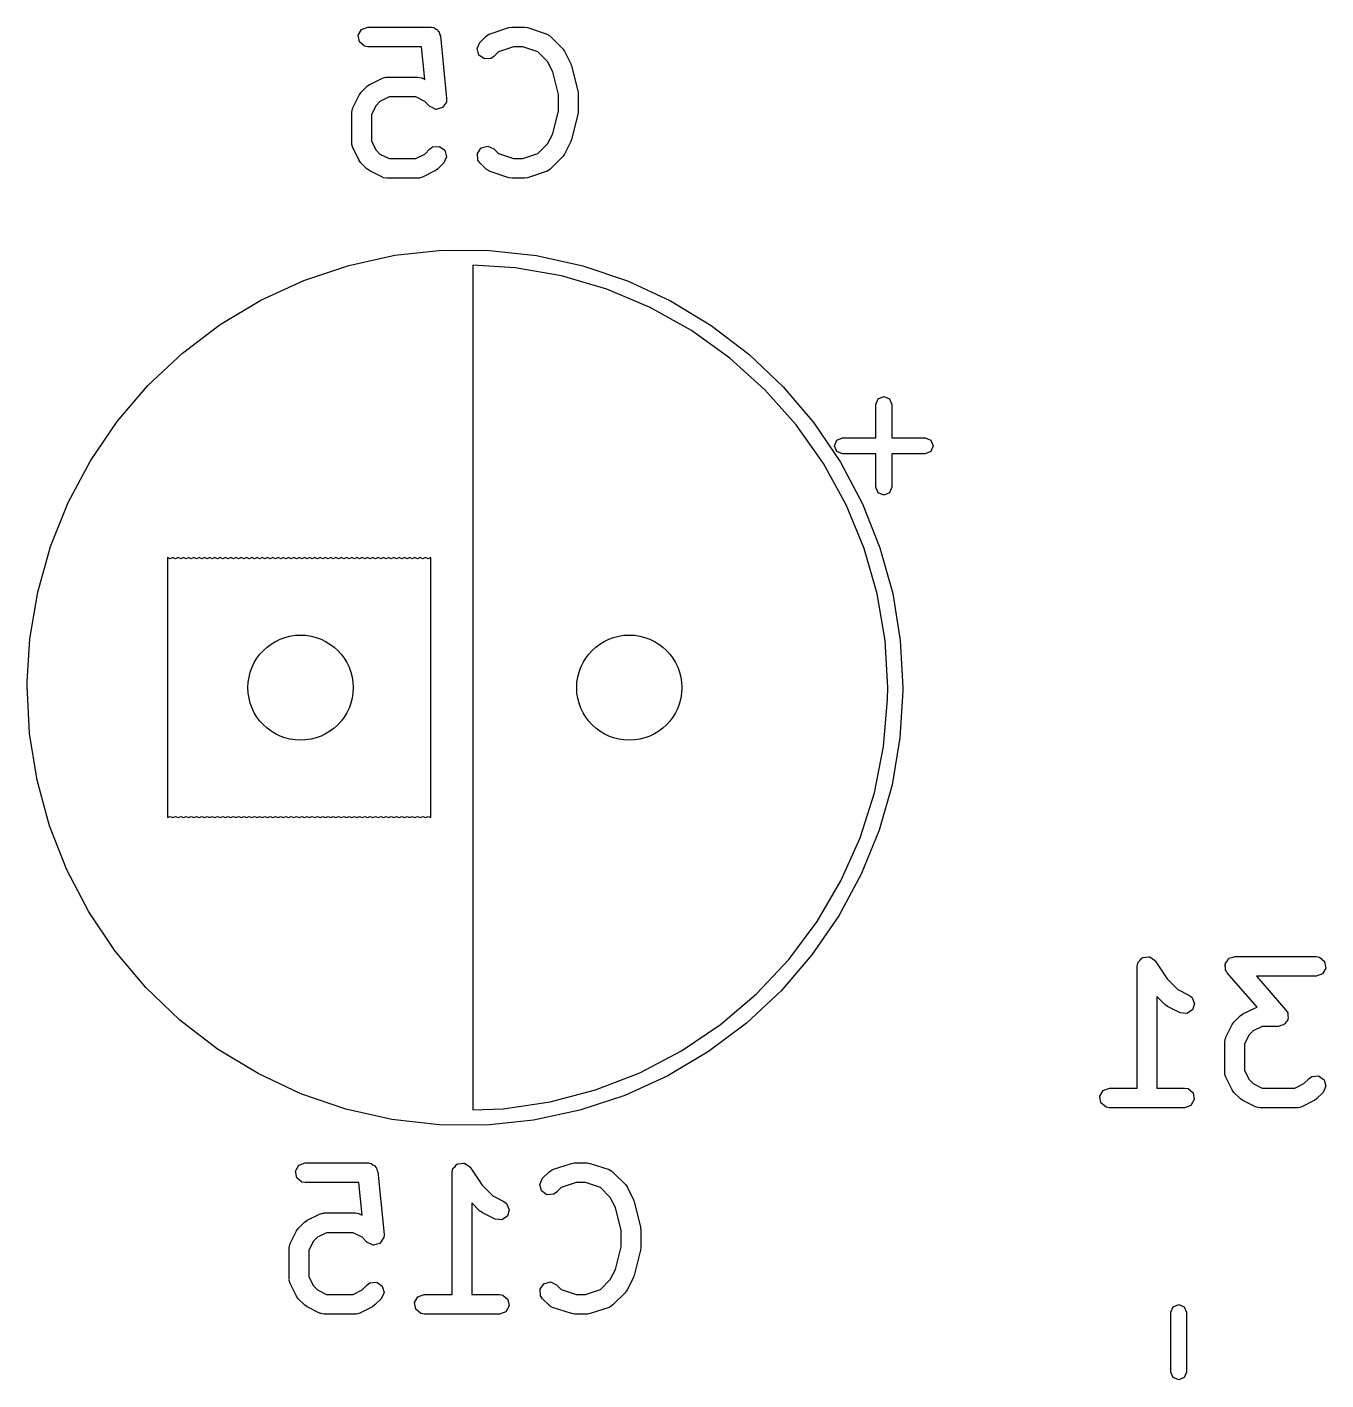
# Model space of a CAD drawing. Extents: x 62 to 228, y -146 to -46.
# Drawn here: x 180.4 to 190.28, y -94.82 to -84.54 of the extents above; entities that cross this region are included whole.
import ezdxf

# ---------------------------------------------------------------- set-up
doc = ezdxf.new("R2010")
doc.units = 0
doc.layers.add('BLACK', color=7, linetype='CONTINUOUS')

msp = doc.modelspace()

# ---------------------------------------------------------------- linework, layer by layer
at = {"layer": 'BLACK', "linetype": 'CONTINUOUS'}
for p, q in [((182.941, -84.5534), (182.989, -84.5359)), ((182.989, -84.5359), (183.465, -84.5359)), ((183.465, -84.5359), (183.469, -84.5366)), ((183.469, -84.5366), (183.471, -84.5361)), ((183.471, -84.5361), (183.474, -84.5374)), ((183.474, -84.5374), (183.491, -84.5404)), ((183.491, -84.5404), (183.503, -84.5506)), ((183.503, -84.5506), (183.518, -84.5572)), ((183.918, -84.5873), (184.061, -84.5397)), ((184.061, -84.5397), (184.083, -84.5364)), ((184.083, -84.5364), (184.085, -84.5359)), ((184.085, -84.5359), (184.18, -84.5359)), ((184.18, -84.5359), (184.202, -84.5398)), ((184.202, -84.5398), (184.203, -84.5397)), ((184.203, -84.5397), (184.346, -84.5873)), ((182.915, -84.5979), (182.941, -84.5534)), ((182.924, -84.6484), (182.915, -84.5979)), ((182.964, -84.6814), (182.924, -84.6484)), ((183.518, -84.5572), (183.522, -84.5666)), ((183.522, -84.5666), (183.53, -84.5734)), ((183.53, -84.5734), (183.533, -84.5891)), ((183.533, -84.5891), (183.54, -84.6034)), ((183.54, -84.6034), (183.588, -85.0796)), ((183.819, -84.6996), (183.841, -84.6531)), ((183.841, -84.6531), (183.889, -84.6055)), ((183.889, -84.6055), (183.91, -84.5905)), ((183.91, -84.5905), (183.914, -84.5901)), ((183.914, -84.5901), (183.918, -84.5873)), ((184.346, -84.5873), (184.369, -84.5998)), ((184.369, -84.5998), (184.372, -84.6036)), ((184.372, -84.6036), (184.376, -84.6055)), ((184.376, -84.6055), (184.471, -84.7007)), ((182.989, -84.6859), (182.964, -84.6814)), ((183.398, -84.6859), (182.989, -84.6859)), ((183.422, -84.9341), (183.398, -84.6859)), ((183.833, -84.7491), (183.819, -84.6996)), ((183.875, -84.7786), (183.833, -84.7491)), ((183.982, -84.7241), (183.947, -84.7592)), ((184.097, -84.6859), (183.982, -84.7241)), ((184.168, -84.6859), (184.097, -84.6859)), ((184.282, -84.7241), (184.168, -84.6859)), ((184.356, -84.7982), (184.282, -84.7241)), ((184.471, -84.7007), (184.484, -84.7191)), ((184.484, -84.7191), (184.485, -84.7202)), ((184.485, -84.7202), (184.533, -84.8154)), ((183.926, -84.7741), (183.875, -84.7786)), ((183.947, -84.7592), (183.926, -84.7741)), ((184.395, -84.8752), (184.356, -84.7982)), ((184.533, -84.8154), (184.536, -84.8278)), ((184.536, -84.8278), (184.538, -84.8308)), ((184.538, -84.8308), (184.586, -85.0213)), ((183.003, -84.9724), (183.099, -84.9248)), ((183.099, -84.9248), (183.124, -84.9173)), ((183.124, -84.9173), (183.128, -84.9184)), ((183.128, -84.9184), (183.132, -84.9168)), ((183.132, -84.9168), (183.37, -84.9168)), ((183.37, -84.9168), (183.396, -84.9214)), ((183.396, -84.9214), (183.399, -84.9242)), ((183.399, -84.9242), (183.404, -84.9248)), ((183.404, -84.9248), (183.422, -84.9341)), ((184.438, -85.0487), (184.395, -84.8752)), ((182.875, -85.1488), (182.922, -85.0535)), ((182.922, -85.0535), (182.936, -85.0355)), ((182.936, -85.034), (182.984, -84.9864)), ((182.936, -85.0355), (182.936, -85.034)), ((182.984, -84.9864), (183.002, -84.9736)), ((183.002, -84.9736), (183.003, -84.9724)), ((183.15, -85.0668), (183.081, -85.1011)), ((183.353, -85.0668), (183.15, -85.0668)), ((183.421, -85.1011), (183.353, -85.0668)), ((184.438, -85.1731), (184.438, -85.0487)), ((184.586, -85.0213), (184.587, -85.0362)), ((184.587, -85.0362), (184.588, -85.0395)), ((184.588, -85.0395), (184.588, -85.1823)), ((182.867, -85.1823), (182.871, -85.1567)), ((182.871, -85.1567), (182.874, -85.1532)), ((182.874, -85.1532), (182.875, -85.1488)), ((183.051, -85.1315), (183.017, -85.2)), ((183.081, -85.1011), (183.051, -85.1315)), ((183.46, -85.1401), (183.421, -85.1011)), ((183.461, -85.1403), (183.46, -85.1401)), ((183.461, -85.1408), (183.461, -85.1403)), ((183.484, -85.1511), (183.461, -85.1408)), ((183.507, -85.1618), (183.484, -85.1511)), ((183.508, -85.1619), (183.507, -85.1617)), ((183.507, -85.1617), (183.507, -85.1618)), ((183.532, -85.155), (183.508, -85.1619)), ((183.556, -85.1485), (183.532, -85.155)), ((183.557, -85.148), (183.556, -85.1481)), ((183.556, -85.1481), (183.556, -85.1485)), ((183.571, -85.1271), (183.557, -85.148)), ((183.586, -85.1065), (183.571, -85.1271)), ((183.588, -85.0796), (183.586, -85.1056)), ((183.586, -85.1056), (183.586, -85.106)), ((183.586, -85.106), (183.586, -85.1065)), ((182.867, -85.4204), (182.867, -85.1823)), ((183.017, -85.2), (183.017, -85.4027)), ((184.395, -85.3466), (184.438, -85.1731)), ((184.586, -85.2005), (184.538, -85.391)), ((184.588, -85.1823), (184.586, -85.1971)), ((184.586, -85.1971), (184.586, -85.2005)), ((184.356, -85.4236), (184.395, -85.3466)), ((182.868, -85.4246), (182.867, -85.4204)), ((182.867, -85.429), (182.868, -85.4246)), ((182.875, -85.4539), (182.867, -85.429)), ((182.922, -85.5492), (182.875, -85.4539)), ((183.017, -85.4027), (183.051, -85.4712)), ((183.051, -85.4712), (183.081, -85.5016)), ((183.421, -85.5016), (183.46, -85.4626)), ((183.46, -85.4626), (183.481, -85.4477)), ((183.481, -85.4477), (183.533, -85.4432)), ((183.533, -85.4432), (183.575, -85.4726)), ((183.575, -85.4726), (183.588, -85.5222)), ((183.822, -85.4962), (183.851, -85.4542)), ((183.851, -85.4542), (183.901, -85.4409)), ((183.901, -85.4409), (183.947, -85.4626)), ((183.947, -85.4626), (183.982, -85.4977)), ((184.282, -85.4977), (184.356, -85.4236)), ((184.533, -85.4063), (184.485, -85.5016)), ((184.538, -85.391), (184.533, -85.4028)), ((184.533, -85.4028), (184.533, -85.4063)), ((182.923, -85.5503), (182.922, -85.5492)), ((182.936, -85.5687), (182.923, -85.5503)), ((182.984, -85.6163), (182.936, -85.5687)), ((183.081, -85.5016), (183.15, -85.5359)), ((183.15, -85.5359), (183.353, -85.5359)), ((183.353, -85.5359), (183.421, -85.5016)), ((183.566, -85.5687), (183.519, -85.6163)), ((183.588, -85.5222), (183.566, -85.5687)), ((183.826, -85.5473), (183.822, -85.4962)), ((183.841, -85.5687), (183.826, -85.5473)), ((183.889, -85.6163), (183.841, -85.5687)), ((183.982, -85.4977), (184.097, -85.5359)), ((184.097, -85.5359), (184.168, -85.5359)), ((184.168, -85.5359), (184.282, -85.4977)), ((184.471, -85.5211), (184.376, -85.6163)), ((184.472, -85.5196), (184.471, -85.5211)), ((184.485, -85.5016), (184.472, -85.5196)), ((182.985, -85.617), (182.984, -85.6163)), ((183.003, -85.6303), (182.985, -85.617)), ((183.099, -85.678), (183.003, -85.6303)), ((183.103, -85.6785), (183.099, -85.678)), ((183.107, -85.6814), (183.103, -85.6785)), ((183.132, -85.6859), (183.107, -85.6814)), ((183.404, -85.678), (183.379, -85.6854)), ((183.499, -85.6303), (183.404, -85.678)), ((183.5, -85.6292), (183.499, -85.6303)), ((183.519, -85.6163), (183.5, -85.6292)), ((183.893, -85.6182), (183.889, -85.6163)), ((183.895, -85.622), (183.893, -85.6182)), ((183.918, -85.6344), (183.895, -85.622)), ((184.061, -85.682), (183.918, -85.6344)), ((184.062, -85.682), (184.061, -85.682)), ((184.085, -85.6859), (184.062, -85.682)), ((184.203, -85.682), (184.181, -85.6853)), ((184.346, -85.6344), (184.203, -85.682)), ((184.35, -85.6316), (184.346, -85.6344)), ((184.354, -85.6312), (184.35, -85.6316)), ((184.376, -85.6163), (184.354, -85.6312)), ((183.37, -85.6859), (183.132, -85.6859)), ((183.374, -85.6843), (183.37, -85.6859)), ((183.379, -85.6854), (183.374, -85.6843)), ((184.18, -85.6859), (184.085, -85.6859)), ((184.181, -85.6853), (184.18, -85.6859)), ((182.843, -86.3481), (183.195, -86.2713)), ((183.195, -86.2713), (183.553, -86.2331)), ((183.553, -86.2331), (183.913, -86.2337)), ((183.913, -86.2337), (184.271, -86.2732)), ((184.271, -86.2732), (184.623, -86.3512)), ((182.502, -86.4623), (182.843, -86.3481)), ((184.108, -86.3661), (183.787, -86.3459)), ((183.787, -86.3459), (183.787, -92.7684)), ((184.462, -86.4284), (184.108, -86.3661)), ((184.623, -86.3512), (184.964, -86.4666)), ((182.174, -86.6128), (182.502, -86.4623)), ((184.806, -86.5297), (184.462, -86.4284)), ((184.964, -86.4666), (185.291, -86.6183)), ((185.137, -86.6688), (184.806, -86.5297)), ((181.865, -86.7978), (182.174, -86.6128)), ((185.45, -86.8439), (185.137, -86.6688)), ((185.291, -86.6183), (185.599, -86.8043)), ((181.578, -87.0151), (181.865, -86.7978)), ((185.599, -86.8043), (185.886, -87.0226)), ((185.742, -87.0529), (185.45, -86.8439)), ((181.316, -87.2621), (181.578, -87.0151)), ((186.009, -87.2931), (185.742, -87.0529)), ((185.886, -87.0226), (186.147, -87.2705)), ((181.082, -87.5359), (181.316, -87.2621)), ((186.247, -87.5615), (186.009, -87.2931)), ((186.147, -87.2705), (186.38, -87.5452)), ((186.853, -87.4045), (186.87, -87.3621)), ((186.853, -87.6595), (186.853, -87.4045)), ((186.87, -87.3621), (186.913, -87.3445)), ((186.913, -87.3445), (186.955, -87.3621)), ((186.955, -87.3621), (186.973, -87.4045)), ((186.973, -87.4045), (186.973, -87.6595)), ((180.879, -87.8335), (181.082, -87.5359)), ((186.454, -87.8548), (186.247, -87.5615)), ((186.38, -87.5452), (186.582, -87.8434)), ((186.538, -87.7195), (186.555, -87.6771)), ((186.555, -87.7619), (186.538, -87.7195)), ((186.555, -87.6771), (186.598, -87.6595)), ((186.598, -87.6595), (186.853, -87.6595)), ((186.973, -87.6595), (187.228, -87.6595)), ((187.228, -87.6595), (187.27, -87.6771)), ((187.27, -87.6771), (187.288, -87.7195)), ((187.288, -87.7195), (187.27, -87.7619)), ((180.709, -88.1512), (180.879, -87.8335)), ((186.598, -87.7795), (186.555, -87.7619)), ((186.582, -87.8434), (186.75, -88.1617)), ((186.853, -87.7795), (186.598, -87.7795)), ((186.853, -88.0345), (186.853, -87.7795)), ((187.228, -87.7795), (186.973, -87.7795)), ((186.973, -87.7795), (186.973, -88.0345)), ((187.27, -87.7619), (187.228, -87.7795)), ((186.627, -88.1693), (186.454, -87.8548)), ((186.87, -88.0769), (186.853, -88.0345)), ((186.973, -88.0345), (186.955, -88.0769)), ((180.575, -88.4854), (180.709, -88.1512)), ((186.913, -88.0945), (186.87, -88.0769)), ((186.955, -88.0769), (186.913, -88.0945)), ((186.764, -88.5012), (186.627, -88.1693)), ((186.75, -88.1617), (186.883, -88.4964)), ((180.478, -88.8321), (180.575, -88.4854)), ((186.863, -88.8462), (186.764, -88.5012)), ((186.883, -88.4964), (186.98, -88.8434)), ((181.486, -88.5785), (181.466, -88.5702)), ((181.466, -88.5702), (181.466, -90.5468)), ((181.506, -88.5702), (181.486, -88.5785)), ((181.526, -88.5785), (181.506, -88.5702)), ((181.546, -88.5702), (181.526, -88.5785)), ((181.566, -88.5785), (181.546, -88.5702)), ((181.586, -88.5702), (181.566, -88.5785)), ((181.606, -88.5785), (181.586, -88.5702)), ((181.626, -88.5702), (181.606, -88.5785)), ((181.646, -88.5785), (181.626, -88.5702)), ((181.666, -88.5702), (181.646, -88.5785)), ((181.686, -88.5785), (181.666, -88.5702)), ((181.706, -88.5702), (181.686, -88.5785)), ((181.726, -88.5785), (181.706, -88.5702)), ((181.746, -88.5702), (181.726, -88.5785)), ((181.766, -88.5785), (181.746, -88.5702)), ((181.786, -88.5702), (181.766, -88.5785)), ((181.806, -88.5785), (181.786, -88.5702)), ((181.826, -88.5702), (181.806, -88.5785)), ((181.846, -88.5785), (181.826, -88.5702)), ((181.866, -88.5702), (181.846, -88.5785)), ((181.886, -88.5785), (181.866, -88.5702)), ((181.906, -88.5702), (181.886, -88.5785)), ((181.926, -88.5785), (181.906, -88.5702)), ((181.946, -88.5702), (181.926, -88.5785)), ((181.966, -88.5785), (181.946, -88.5702)), ((181.986, -88.5702), (181.966, -88.5785)), ((182.006, -88.5785), (181.986, -88.5702)), ((182.026, -88.5702), (182.006, -88.5785)), ((182.046, -88.5785), (182.026, -88.5702)), ((182.066, -88.5702), (182.046, -88.5785)), ((182.086, -88.5785), (182.066, -88.5702)), ((182.106, -88.5702), (182.086, -88.5785)), ((182.126, -88.5785), (182.106, -88.5702)), ((182.146, -88.5702), (182.126, -88.5785)), ((182.166, -88.5785), (182.146, -88.5702)), ((182.186, -88.5702), (182.166, -88.5785)), ((182.206, -88.5785), (182.186, -88.5702)), ((182.226, -88.5702), (182.206, -88.5785)), ((182.246, -88.5785), (182.226, -88.5702)), ((182.266, -88.5702), (182.246, -88.5785)), ((182.286, -88.5785), (182.266, -88.5702)), ((182.306, -88.5702), (182.286, -88.5785)), ((182.326, -88.5785), (182.306, -88.5702)), ((182.346, -88.5702), (182.326, -88.5785)), ((182.366, -88.5785), (182.346, -88.5702)), ((182.386, -88.5702), (182.366, -88.5785)), ((182.406, -88.5785), (182.386, -88.5702)), ((182.426, -88.5702), (182.406, -88.5785)), ((182.446, -88.5785), (182.426, -88.5702)), ((182.466, -88.5702), (182.446, -88.5785)), ((182.486, -88.5785), (182.466, -88.5702)), ((182.506, -88.5702), (182.486, -88.5785)), ((182.526, -88.5785), (182.506, -88.5702)), ((182.546, -88.5702), (182.526, -88.5785)), ((182.566, -88.5785), (182.546, -88.5702)), ((182.586, -88.5702), (182.566, -88.5785)), ((182.606, -88.5785), (182.586, -88.5702)), ((182.626, -88.5702), (182.606, -88.5785)), ((182.646, -88.5785), (182.626, -88.5702)), ((182.666, -88.5702), (182.646, -88.5785)), ((182.686, -88.5785), (182.666, -88.5702)), ((182.706, -88.5702), (182.686, -88.5785)), ((182.726, -88.5785), (182.706, -88.5702)), ((182.746, -88.5702), (182.726, -88.5785)), ((182.766, -88.5785), (182.746, -88.5702)), ((182.786, -88.5702), (182.766, -88.5785)), ((182.806, -88.5785), (182.786, -88.5702)), ((182.826, -88.5702), (182.806, -88.5785)), ((182.846, -88.5785), (182.826, -88.5702)), ((182.866, -88.5702), (182.846, -88.5785)), ((182.886, -88.5785), (182.866, -88.5702)), ((182.906, -88.5702), (182.886, -88.5785)), ((182.926, -88.5785), (182.906, -88.5702)), ((182.946, -88.5702), (182.926, -88.5785)), ((182.966, -88.5785), (182.946, -88.5702)), ((182.986, -88.5702), (182.966, -88.5785)), ((183.006, -88.5785), (182.986, -88.5702)), ((183.027, -88.57), (183.006, -88.5785)), ((183.047, -88.5785), (183.027, -88.57)), ((183.067, -88.5702), (183.047, -88.5785)), ((183.087, -88.5785), (183.067, -88.5702)), ((183.107, -88.5702), (183.087, -88.5785)), ((183.127, -88.5785), (183.107, -88.5702)), ((183.147, -88.5702), (183.127, -88.5785)), ((183.167, -88.5785), (183.147, -88.5702)), ((183.187, -88.5702), (183.167, -88.5785)), ((183.207, -88.5785), (183.187, -88.5702)), ((183.227, -88.5702), (183.207, -88.5785)), ((183.247, -88.5785), (183.227, -88.5702)), ((183.267, -88.5702), (183.247, -88.5785)), ((183.287, -88.5785), (183.267, -88.5702)), ((183.307, -88.5702), (183.287, -88.5785)), ((183.327, -88.5785), (183.307, -88.5702)), ((183.347, -88.5702), (183.327, -88.5785)), ((183.367, -88.5785), (183.347, -88.5702)), ((183.387, -88.5702), (183.367, -88.5785)), ((183.407, -88.5785), (183.387, -88.5702)), ((183.427, -88.5702), (183.407, -88.5785)), ((183.447, -88.5785), (183.427, -88.5702)), ((183.467, -88.5702), (183.447, -88.5785)), ((183.467, -90.5468), (183.467, -88.5702)), ((180.418, -89.1873), (180.478, -88.8321)), ((186.922, -89.2001), (186.863, -88.8462)), ((186.98, -88.8434), (187.038, -89.1989)), ((180.399, -89.5136), (180.418, -89.1873)), ((186.942, -89.5585), (186.922, -89.2001)), ((187.038, -89.1989), (187.057, -89.5585)), ((180.397, -89.5469), (180.399, -89.5136)), ((180.416, -89.9066), (180.397, -89.5469)), ((186.941, -89.6483), (186.942, -89.5585)), ((187.057, -89.5817), (187.035, -89.9412)), ((187.057, -89.5585), (187.057, -89.5817)), ((186.911, -90.0059), (186.941, -89.6483)), ((180.473, -90.2622), (180.416, -89.9066)), ((187.035, -89.9412), (186.975, -90.2963)), ((186.841, -90.3581), (186.911, -90.0059)), ((180.568, -90.6096), (180.473, -90.2622)), ((186.975, -90.2963), (186.876, -90.6426)), ((186.733, -90.7002), (186.841, -90.3581)), ((180.7, -90.9447), (180.568, -90.6096)), ((181.466, -90.5468), (181.486, -90.5385)), ((181.486, -90.5385), (181.506, -90.5468)), ((181.506, -90.5468), (181.526, -90.5385)), ((181.526, -90.5385), (181.546, -90.5468)), ((181.546, -90.5468), (181.566, -90.5385)), ((181.566, -90.5385), (181.586, -90.5468)), ((181.586, -90.5468), (181.606, -90.5385)), ((181.606, -90.5385), (181.626, -90.5468)), ((181.626, -90.5468), (181.646, -90.5385)), ((181.646, -90.5385), (181.666, -90.5468)), ((181.666, -90.5468), (181.686, -90.5385)), ((181.686, -90.5385), (181.706, -90.5468)), ((181.706, -90.5468), (181.726, -90.5385)), ((181.726, -90.5385), (181.746, -90.5468)), ((181.746, -90.5468), (181.766, -90.5385)), ((181.766, -90.5385), (181.786, -90.5468)), ((181.786, -90.5468), (181.806, -90.5385)), ((181.806, -90.5385), (181.826, -90.5468)), ((181.826, -90.5468), (181.846, -90.5385)), ((181.846, -90.5385), (181.866, -90.5468)), ((181.866, -90.5468), (181.886, -90.5385)), ((181.886, -90.5385), (181.906, -90.5468)), ((181.906, -90.5468), (181.926, -90.5385)), ((181.926, -90.5385), (181.946, -90.5468)), ((181.946, -90.5468), (181.966, -90.5385)), ((181.966, -90.5385), (181.986, -90.5468)), ((181.986, -90.5468), (182.006, -90.5385)), ((182.006, -90.5385), (182.026, -90.5468)), ((182.026, -90.5468), (182.046, -90.5385)), ((182.046, -90.5385), (182.066, -90.5468)), ((182.066, -90.5468), (182.086, -90.5385)), ((182.086, -90.5385), (182.106, -90.5468)), ((182.106, -90.5468), (182.126, -90.5385)), ((182.126, -90.5385), (182.146, -90.5468)), ((182.146, -90.5468), (182.166, -90.5385)), ((182.166, -90.5385), (182.186, -90.5468)), ((182.186, -90.5468), (182.206, -90.5385)), ((182.206, -90.5385), (182.226, -90.5468)), ((182.226, -90.5468), (182.246, -90.5385)), ((182.246, -90.5385), (182.266, -90.5468)), ((182.266, -90.5468), (182.286, -90.5385)), ((182.286, -90.5385), (182.306, -90.5468)), ((182.306, -90.5468), (182.326, -90.5385)), ((182.326, -90.5385), (182.346, -90.5468)), ((182.346, -90.5468), (182.366, -90.5385)), ((182.366, -90.5385), (182.386, -90.5468)), ((182.386, -90.5468), (182.406, -90.5385)), ((182.406, -90.5385), (182.426, -90.5468)), ((182.426, -90.5468), (182.446, -90.5385)), ((182.446, -90.5385), (182.466, -90.5468)), ((182.466, -90.5468), (182.486, -90.5385)), ((182.486, -90.5385), (182.506, -90.5468)), ((182.506, -90.5468), (182.526, -90.5385)), ((182.526, -90.5385), (182.546, -90.5468)), ((182.546, -90.5468), (182.566, -90.5385)), ((182.566, -90.5385), (182.586, -90.5468)), ((182.586, -90.5468), (182.606, -90.5385)), ((182.606, -90.5385), (182.626, -90.5468)), ((182.626, -90.5468), (182.646, -90.5385)), ((182.646, -90.5385), (182.666, -90.5468)), ((182.666, -90.5468), (182.686, -90.5385)), ((182.686, -90.5385), (182.706, -90.5468)), ((182.706, -90.5468), (182.726, -90.5385)), ((182.726, -90.5385), (182.746, -90.5468)), ((182.746, -90.5468), (182.766, -90.5385)), ((182.766, -90.5385), (182.786, -90.5468)), ((182.786, -90.5468), (182.806, -90.5385)), ((182.806, -90.5385), (182.826, -90.5468)), ((182.826, -90.5468), (182.846, -90.5385)), ((182.846, -90.5385), (182.866, -90.5468)), ((182.866, -90.5468), (182.886, -90.5385)), ((182.886, -90.5385), (182.906, -90.5468)), ((182.906, -90.5468), (182.926, -90.5385)), ((182.926, -90.5385), (182.946, -90.5468)), ((182.946, -90.5468), (182.966, -90.5385)), ((182.966, -90.5385), (182.986, -90.5468)), ((182.986, -90.5468), (183.006, -90.5385)), ((183.006, -90.5385), (183.027, -90.547)), ((183.027, -90.547), (183.047, -90.5385)), ((183.047, -90.5385), (183.067, -90.5468)), ((183.067, -90.5468), (183.087, -90.5385)), ((183.087, -90.5385), (183.107, -90.5468)), ((183.107, -90.5468), (183.127, -90.5385)), ((183.127, -90.5385), (183.147, -90.5468)), ((183.147, -90.5468), (183.167, -90.5385)), ((183.167, -90.5385), (183.187, -90.5468)), ((183.187, -90.5468), (183.207, -90.5385)), ((183.207, -90.5385), (183.227, -90.5468)), ((183.227, -90.5468), (183.247, -90.5385)), ((183.247, -90.5385), (183.267, -90.5468)), ((183.267, -90.5468), (183.287, -90.5385)), ((183.287, -90.5385), (183.307, -90.5468)), ((183.307, -90.5468), (183.327, -90.5385)), ((183.327, -90.5385), (183.347, -90.5468)), ((183.347, -90.5468), (183.367, -90.5385)), ((183.367, -90.5385), (183.387, -90.5468)), ((183.387, -90.5468), (183.407, -90.5385)), ((183.407, -90.5385), (183.427, -90.5468)), ((183.427, -90.5468), (183.447, -90.5385)), ((183.447, -90.5385), (183.467, -90.5468)), ((186.587, -91.0281), (186.733, -90.7002)), ((186.876, -90.6426), (186.74, -90.9763)), ((180.867, -91.2636), (180.7, -90.9447)), ((186.405, -91.3377), (186.587, -91.0281)), ((186.74, -90.9763), (186.57, -91.2935)), ((181.068, -91.5625), (180.867, -91.2636)), ((186.19, -91.6251), (186.405, -91.3377)), ((186.57, -91.2935), (186.366, -91.5903)), ((181.3, -91.838), (181.068, -91.5625)), ((185.945, -91.8868), (186.19, -91.6251)), ((186.366, -91.5903), (186.131, -91.8633)), ((188.844, -91.6522), (188.847, -91.6489)), ((188.847, -91.6446), (188.863, -91.6296)), ((188.847, -91.6489), (188.847, -91.6446)), ((188.863, -91.6296), (188.877, -91.6129)), ((188.877, -91.6129), (188.881, -91.6122)), ((188.881, -91.6122), (188.884, -91.6092)), ((188.884, -91.6092), (188.906, -91.6078)), ((188.906, -91.6078), (188.927, -91.604)), ((188.927, -91.604), (188.931, -91.6062)), ((188.931, -91.6062), (188.935, -91.6059)), ((188.935, -91.6059), (188.953, -91.6188)), ((188.953, -91.6188), (188.972, -91.6297)), ((188.972, -91.6297), (188.973, -91.6337)), ((188.973, -91.6337), (188.977, -91.6363)), ((188.977, -91.6363), (189.068, -91.773)), ((189.51, -91.6537), (189.523, -91.6379)), ((189.523, -91.6379), (189.533, -91.6204)), ((189.533, -91.6204), (189.538, -91.6184)), ((189.538, -91.6184), (189.542, -91.6137)), ((189.542, -91.6137), (189.562, -91.6098)), ((189.562, -91.6098), (189.581, -91.6029)), ((189.581, -91.6029), (190.2, -91.6029)), ((190.2, -91.6029), (190.226, -91.6074)), ((190.226, -91.6074), (190.265, -91.6404)), ((190.265, -91.6404), (190.274, -91.6909)), ((188.839, -91.6779), (188.844, -91.6522)), ((188.839, -92.6029), (188.839, -91.6779)), ((189.507, -91.6649), (189.51, -91.6597)), ((189.511, -91.6848), (189.507, -91.6649)), ((189.51, -91.6597), (189.51, -91.6537)), ((189.511, -91.705), (189.511, -91.6848)), ((189.515, -91.7123), (189.511, -91.705)), ((189.516, -91.7154), (189.515, -91.7123)), ((189.519, -91.7176), (189.516, -91.7154)), ((189.524, -91.7273), (189.519, -91.7176)), ((189.752, -91.9875), (189.524, -91.7273)), ((190.2, -91.7529), (189.746, -91.7529)), ((189.746, -91.7529), (189.971, -92.0094)), ((190.248, -91.7353), (190.2, -91.7529)), ((190.274, -91.6909), (190.248, -91.7353)), ((181.56, -92.0869), (181.3, -91.838)), ((189.068, -91.773), (189.149, -91.8543)), ((189.149, -91.8543), (189.233, -91.8965)), ((185.671, -92.1194), (185.945, -91.8868)), ((186.131, -91.8633), (185.868, -92.1094)), ((189.052, -91.969), (188.989, -91.9066)), ((188.989, -91.9066), (188.989, -92.6029)), ((189.233, -91.8965), (189.254, -91.912)), ((189.254, -91.912), (189.275, -91.9591)), ((189.053, -91.9697), (189.052, -91.969)), ((189.071, -91.9831), (189.053, -91.9697)), ((189.166, -92.0307), (189.071, -91.9831)), ((189.217, -92.0365), (189.166, -92.0307)), ((189.26, -92.0083), (189.217, -92.0365)), ((189.275, -91.9591), (189.26, -92.0083)), ((189.575, -92.101), (189.623, -92.0534)), ((189.623, -92.0534), (189.641, -92.0406)), ((189.641, -92.0406), (189.643, -92.0394)), ((189.643, -92.0394), (189.738, -91.9918)), ((189.738, -91.9918), (189.752, -91.9875)), ((189.971, -92.0094), (189.976, -92.0191)), ((189.976, -92.0191), (189.979, -92.0213)), ((189.979, -92.0213), (189.98, -92.0244)), ((189.98, -92.0244), (189.984, -92.0317)), ((189.984, -92.0317), (189.985, -92.0519)), ((189.985, -92.0519), (189.988, -92.0719)), ((181.846, -92.3061), (181.56, -92.0869)), ((185.374, -92.3201), (185.671, -92.1194)), ((185.868, -92.1094), (185.58, -92.3257)), ((189.514, -92.2158), (189.561, -92.1205)), ((189.561, -92.1205), (189.575, -92.1025)), ((189.575, -92.1025), (189.575, -92.101)), ((189.789, -92.1338), (189.721, -92.1681)), ((189.914, -92.1338), (189.789, -92.1338)), ((189.933, -92.1269), (189.914, -92.1338)), ((189.953, -92.123), (189.933, -92.1269)), ((189.957, -92.1183), (189.953, -92.123)), ((189.962, -92.1163), (189.957, -92.1183)), ((189.973, -92.0988), (189.962, -92.1163)), ((189.985, -92.083), (189.973, -92.0988)), ((189.988, -92.0719), (189.985, -92.077)), ((189.985, -92.077), (189.985, -92.083)), ((189.506, -92.2493), (189.51, -92.2237)), ((189.506, -92.4874), (189.506, -92.2493)), ((189.51, -92.2237), (189.513, -92.2202)), ((189.513, -92.2202), (189.514, -92.2158)), ((189.69, -92.1985), (189.656, -92.267)), ((189.656, -92.267), (189.656, -92.4697)), ((189.721, -92.1681), (189.69, -92.1985)), ((182.154, -92.4932), (181.846, -92.3061)), ((185.056, -92.4864), (185.374, -92.3201)), ((185.58, -92.3257), (185.27, -92.5096)), ((189.656, -92.4697), (189.69, -92.5382)), ((182.48, -92.646), (182.154, -92.4932)), ((184.721, -92.6162), (185.056, -92.4864)), ((185.27, -92.5096), (184.942, -92.6589)), ((189.507, -92.4916), (189.506, -92.4874)), ((189.506, -92.496), (189.507, -92.4916)), ((189.514, -92.5209), (189.506, -92.496)), ((189.561, -92.6162), (189.514, -92.5209)), ((189.69, -92.5382), (189.721, -92.5686)), ((189.721, -92.5686), (189.789, -92.6029)), ((190.039, -92.6029), (190.108, -92.5686)), ((190.108, -92.5686), (190.147, -92.5296)), ((190.147, -92.5296), (190.168, -92.5147)), ((190.168, -92.5147), (190.219, -92.5102)), ((190.219, -92.5102), (190.261, -92.5396)), ((190.261, -92.5396), (190.275, -92.5892)), ((182.821, -92.7627), (182.48, -92.646)), ((184.374, -92.7079), (184.721, -92.6162)), ((184.942, -92.6589), (184.6, -92.772)), ((188.555, -92.6649), (188.58, -92.6204)), ((188.564, -92.7154), (188.555, -92.6649)), ((188.58, -92.6204), (188.628, -92.6029)), ((188.628, -92.6029), (188.839, -92.6029)), ((188.989, -92.6029), (189.2, -92.6029)), ((189.2, -92.6029), (189.226, -92.6074)), ((189.226, -92.6074), (189.265, -92.6404)), ((189.265, -92.6404), (189.274, -92.6909)), ((189.563, -92.6173), (189.561, -92.6162)), ((189.575, -92.6357), (189.563, -92.6173)), ((189.623, -92.6833), (189.575, -92.6357)), ((189.789, -92.6029), (190.039, -92.6029)), ((190.253, -92.6357), (190.205, -92.6833)), ((190.275, -92.5892), (190.253, -92.6357)), ((183.172, -92.8419), (182.821, -92.7627)), ((183.787, -92.7684), (184.019, -92.7603)), ((184.019, -92.7603), (184.374, -92.7079)), ((184.6, -92.772), (184.248, -92.8475)), ((188.603, -92.7484), (188.564, -92.7154)), ((188.628, -92.7529), (188.603, -92.7484)), ((189.2, -92.7529), (188.628, -92.7529)), ((189.248, -92.7353), (189.2, -92.7529)), ((189.274, -92.6909), (189.248, -92.7353)), ((189.625, -92.684), (189.623, -92.6833)), ((189.643, -92.6973), (189.625, -92.684)), ((189.738, -92.745), (189.643, -92.6973)), ((189.742, -92.7455), (189.738, -92.745)), ((189.746, -92.7484), (189.742, -92.7455)), ((189.771, -92.7529), (189.746, -92.7484)), ((190.057, -92.7529), (189.771, -92.7529)), ((190.061, -92.7513), (190.057, -92.7529)), ((190.066, -92.7524), (190.061, -92.7513)), ((190.091, -92.745), (190.066, -92.7524)), ((190.186, -92.6973), (190.091, -92.745)), ((190.187, -92.6962), (190.186, -92.6973)), ((190.205, -92.6833), (190.187, -92.6962)), ((183.53, -92.8826), (183.172, -92.8419)), ((183.89, -92.8845), (183.53, -92.8826)), ((184.248, -92.8475), (183.89, -92.8845)), ((182.439, -93.2339), (182.465, -93.1894)), ((182.465, -93.1894), (182.513, -93.1719)), ((182.513, -93.1719), (182.989, -93.1719)), ((182.989, -93.1719), (182.993, -93.1726)), ((182.993, -93.1726), (182.995, -93.1721)), ((182.995, -93.1721), (182.998, -93.1734)), ((182.998, -93.1734), (183.015, -93.1764)), ((183.015, -93.1764), (183.027, -93.1866)), ((183.027, -93.1866), (183.042, -93.1932)), ((183.652, -93.1986), (183.666, -93.1819)), ((183.666, -93.1819), (183.67, -93.1812)), ((183.67, -93.1812), (183.673, -93.1782)), ((183.673, -93.1782), (183.695, -93.1768)), ((183.695, -93.1768), (183.717, -93.173)), ((183.717, -93.173), (183.72, -93.1752)), ((183.72, -93.1752), (183.725, -93.1749)), ((183.725, -93.1749), (183.742, -93.1878)), ((183.742, -93.1878), (183.761, -93.1987)), ((184.394, -93.2233), (184.537, -93.1757)), ((184.537, -93.1757), (184.559, -93.1724)), ((184.559, -93.1724), (184.561, -93.1719)), ((184.561, -93.1719), (184.656, -93.1719)), ((184.656, -93.1719), (184.678, -93.1758)), ((184.678, -93.1758), (184.68, -93.1757)), ((184.68, -93.1757), (184.823, -93.2233)), ((182.448, -93.2844), (182.439, -93.2339)), ((182.487, -93.3174), (182.448, -93.2844)), ((183.042, -93.1932), (183.046, -93.2026)), ((183.046, -93.2026), (183.054, -93.2094)), ((183.054, -93.2094), (183.057, -93.2251)), ((183.057, -93.2251), (183.064, -93.2394)), ((183.064, -93.2394), (183.112, -93.7156)), ((183.629, -93.2469), (183.633, -93.2212)), ((183.629, -94.1719), (183.629, -93.2469)), ((183.633, -93.2212), (183.636, -93.2179)), ((183.636, -93.2136), (183.652, -93.1986)), ((183.636, -93.2179), (183.636, -93.2136)), ((183.761, -93.1987), (183.763, -93.2027)), ((183.763, -93.2027), (183.766, -93.2053)), ((183.766, -93.2053), (183.857, -93.342)), ((184.296, -93.3356), (184.317, -93.2891)), ((184.317, -93.2891), (184.365, -93.2415)), ((184.365, -93.2415), (184.386, -93.2265)), ((184.386, -93.2265), (184.391, -93.2261)), ((184.391, -93.2261), (184.394, -93.2233)), ((184.823, -93.2233), (184.845, -93.2358)), ((184.845, -93.2358), (184.848, -93.2396)), ((184.848, -93.2396), (184.852, -93.2415)), ((184.852, -93.2415), (184.947, -93.3367)), ((182.513, -93.3219), (182.487, -93.3174)), ((182.921, -93.3219), (182.513, -93.3219)), ((182.946, -93.5701), (182.921, -93.3219)), ((183.857, -93.342), (183.938, -93.4233)), ((184.309, -93.3851), (184.296, -93.3356)), ((184.351, -93.4146), (184.309, -93.3851)), ((184.423, -93.3952), (184.402, -93.4101)), ((184.458, -93.3601), (184.423, -93.3952)), ((184.573, -93.3219), (184.458, -93.3601)), ((184.644, -93.3219), (184.573, -93.3219)), ((184.758, -93.3601), (184.644, -93.3219)), ((184.832, -93.4342), (184.758, -93.3601)), ((184.947, -93.3367), (184.96, -93.3551)), ((184.96, -93.3551), (184.961, -93.3562)), ((184.961, -93.3562), (185.009, -93.4514)), ((183.841, -93.538), (183.779, -93.4756)), ((183.779, -93.4756), (183.779, -94.1719)), ((183.938, -93.4233), (184.023, -93.4655)), ((184.023, -93.4655), (184.044, -93.481)), ((184.044, -93.481), (184.064, -93.5281)), ((184.402, -93.4101), (184.351, -93.4146)), ((184.871, -93.5112), (184.832, -93.4342)), ((185.009, -93.4514), (185.012, -93.4638)), ((185.012, -93.4638), (185.014, -93.4668)), ((185.014, -93.4668), (185.062, -93.6573)), ((182.527, -93.6084), (182.622, -93.5608)), ((182.622, -93.5608), (182.647, -93.5533)), ((182.647, -93.5533), (182.652, -93.5544)), ((182.652, -93.5544), (182.656, -93.5528)), ((182.656, -93.5528), (182.894, -93.5528)), ((182.894, -93.5528), (182.92, -93.5574)), ((182.92, -93.5574), (182.923, -93.5602)), ((182.923, -93.5602), (182.928, -93.5608)), ((182.928, -93.5608), (182.946, -93.5701)), ((183.843, -93.5387), (183.841, -93.538)), ((183.861, -93.5521), (183.843, -93.5387)), ((183.956, -93.5997), (183.861, -93.5521)), ((184.007, -93.6055), (183.956, -93.5997)), ((184.05, -93.5773), (184.007, -93.6055)), ((184.064, -93.5281), (184.05, -93.5773)), ((184.914, -93.6847), (184.871, -93.5112)), ((182.398, -93.7848), (182.446, -93.6895)), ((182.446, -93.6895), (182.459, -93.6715)), ((182.459, -93.6715), (182.46, -93.67)), ((182.46, -93.67), (182.508, -93.6224)), ((182.508, -93.6224), (182.526, -93.6096)), ((182.526, -93.6096), (182.527, -93.6084)), ((182.674, -93.7028), (182.605, -93.7371)), ((182.876, -93.7028), (182.674, -93.7028)), ((182.945, -93.7371), (182.876, -93.7028)), ((184.914, -93.8091), (184.914, -93.6847)), ((185.062, -93.6573), (185.063, -93.6722)), ((185.063, -93.6722), (185.064, -93.6755)), ((185.064, -93.6755), (185.064, -93.8183)), ((182.39, -93.8183), (182.395, -93.7927)), ((182.395, -93.7927), (182.398, -93.7892)), ((182.398, -93.7892), (182.398, -93.7848)), ((182.575, -93.7675), (182.54, -93.836)), ((182.605, -93.7371), (182.575, -93.7675)), ((182.984, -93.7761), (182.945, -93.7371)), ((182.984, -93.7763), (182.984, -93.7761)), ((182.985, -93.7768), (182.984, -93.7763)), ((183.008, -93.7871), (182.985, -93.7768)), ((183.03, -93.7978), (183.008, -93.7871)), ((183.031, -93.7977), (183.03, -93.7978)), ((183.056, -93.791), (183.031, -93.7979)), ((183.031, -93.7979), (183.031, -93.7977)), ((183.08, -93.7845), (183.056, -93.791)), ((183.081, -93.784), (183.08, -93.7841)), ((183.08, -93.7841), (183.08, -93.7845)), ((183.095, -93.7631), (183.081, -93.784)), ((183.109, -93.7425), (183.095, -93.7631)), ((183.11, -93.7416), (183.109, -93.742)), ((183.109, -93.742), (183.109, -93.7425)), ((183.112, -93.7156), (183.11, -93.7416)), ((184.871, -93.9826), (184.914, -93.8091)), ((182.39, -94.0564), (182.39, -93.8183)), ((182.54, -93.836), (182.54, -94.0387)), ((185.062, -93.8365), (185.014, -94.027)), ((185.064, -93.8183), (185.062, -93.8331)), ((185.062, -93.8331), (185.062, -93.8365)), ((184.832, -94.0596), (184.871, -93.9826)), ((182.392, -94.0606), (182.39, -94.0564)), ((182.391, -94.065), (182.392, -94.0606)), ((182.398, -94.0899), (182.391, -94.065)), ((182.446, -94.1852), (182.398, -94.0899)), ((182.54, -94.0387), (182.575, -94.1072)), ((182.575, -94.1072), (182.605, -94.1376)), ((182.945, -94.1376), (182.984, -94.0986)), ((182.984, -94.0986), (183.005, -94.0837)), ((183.005, -94.0837), (183.056, -94.0792)), ((183.056, -94.0792), (183.098, -94.1086)), ((183.098, -94.1086), (183.112, -94.1582)), ((184.298, -94.1322), (184.327, -94.0902)), ((184.327, -94.0902), (184.377, -94.0769)), ((184.377, -94.0769), (184.423, -94.0986)), ((184.423, -94.0986), (184.458, -94.1337)), ((184.758, -94.1337), (184.832, -94.0596)), ((185.009, -94.0423), (184.961, -94.1376)), ((185.014, -94.027), (185.009, -94.0388)), ((185.009, -94.0388), (185.009, -94.0423)), ((182.447, -94.1863), (182.446, -94.1852)), ((182.46, -94.2047), (182.447, -94.1863)), ((182.508, -94.2523), (182.46, -94.2047)), ((182.605, -94.1376), (182.674, -94.1719)), ((182.674, -94.1719), (182.876, -94.1719)), ((182.876, -94.1719), (182.945, -94.1376)), ((183.09, -94.2047), (183.042, -94.2523)), ((183.112, -94.1582), (183.09, -94.2047)), ((183.344, -94.2339), (183.37, -94.1894)), ((183.37, -94.1894), (183.418, -94.1719)), ((183.418, -94.1719), (183.629, -94.1719)), ((183.779, -94.1719), (183.989, -94.1719)), ((183.989, -94.1719), (184.015, -94.1764)), ((184.015, -94.1764), (184.054, -94.2094)), ((184.054, -94.2094), (184.063, -94.2599)), ((184.302, -94.1833), (184.298, -94.1322)), ((184.317, -94.2047), (184.302, -94.1833)), ((184.365, -94.2523), (184.317, -94.2047)), ((184.458, -94.1337), (184.573, -94.1719)), ((184.573, -94.1719), (184.644, -94.1719)), ((184.644, -94.1719), (184.758, -94.1337)), ((184.947, -94.1571), (184.852, -94.2523)), ((184.948, -94.1556), (184.947, -94.1571)), ((184.961, -94.1376), (184.948, -94.1556)), ((182.509, -94.253), (182.508, -94.2523)), ((182.527, -94.2663), (182.509, -94.253)), ((182.622, -94.314), (182.527, -94.2663)), ((182.627, -94.3145), (182.622, -94.314)), ((182.63, -94.3174), (182.627, -94.3145)), ((182.656, -94.3219), (182.63, -94.3174)), ((182.894, -94.3219), (182.656, -94.3219)), ((182.898, -94.3203), (182.894, -94.3219)), ((182.903, -94.3214), (182.898, -94.3203)), ((182.928, -94.314), (182.903, -94.3214)), ((183.023, -94.2663), (182.928, -94.314)), ((183.024, -94.2652), (183.023, -94.2663)), ((183.042, -94.2523), (183.024, -94.2652)), ((183.353, -94.2844), (183.344, -94.2339)), ((183.392, -94.3174), (183.353, -94.2844)), ((183.418, -94.3219), (183.392, -94.3174)), ((183.989, -94.3219), (183.418, -94.3219)), ((184.038, -94.3043), (183.989, -94.3219)), ((184.063, -94.2599), (184.038, -94.3043)), ((184.369, -94.2542), (184.365, -94.2523)), ((184.371, -94.258), (184.369, -94.2542)), ((184.394, -94.2704), (184.371, -94.258)), ((184.537, -94.318), (184.394, -94.2704)), ((184.539, -94.318), (184.537, -94.318)), ((184.561, -94.3219), (184.539, -94.318)), ((184.656, -94.3219), (184.561, -94.3219)), ((184.658, -94.3213), (184.656, -94.3219)), ((184.68, -94.318), (184.658, -94.3213)), ((184.823, -94.2704), (184.68, -94.318)), ((184.826, -94.2676), (184.823, -94.2704)), ((184.831, -94.2672), (184.826, -94.2676)), ((184.852, -94.2523), (184.831, -94.2672)), ((189.095, -94.3079), (189.113, -94.2655)), ((189.095, -94.7621), (189.095, -94.3079)), ((189.113, -94.2655), (189.155, -94.2479)), ((189.155, -94.2479), (189.198, -94.2655)), ((189.198, -94.2655), (189.215, -94.3079)), ((189.215, -94.3079), (189.215, -94.7621)), ((189.113, -94.8045), (189.095, -94.7621)), ((189.155, -94.8221), (189.113, -94.8045)), ((189.198, -94.8045), (189.155, -94.8221)), ((189.215, -94.7621), (189.198, -94.8045))]:
    msp.add_line(p, q, dxfattribs=at)
at = {"layer": 'BLACK'}
for centre in [(182.477, -89.5585), (184.977, -89.5585)]:
    msp.add_circle(centre, 0.4, dxfattribs=at)

doc.saveas('drawing.dxf')
